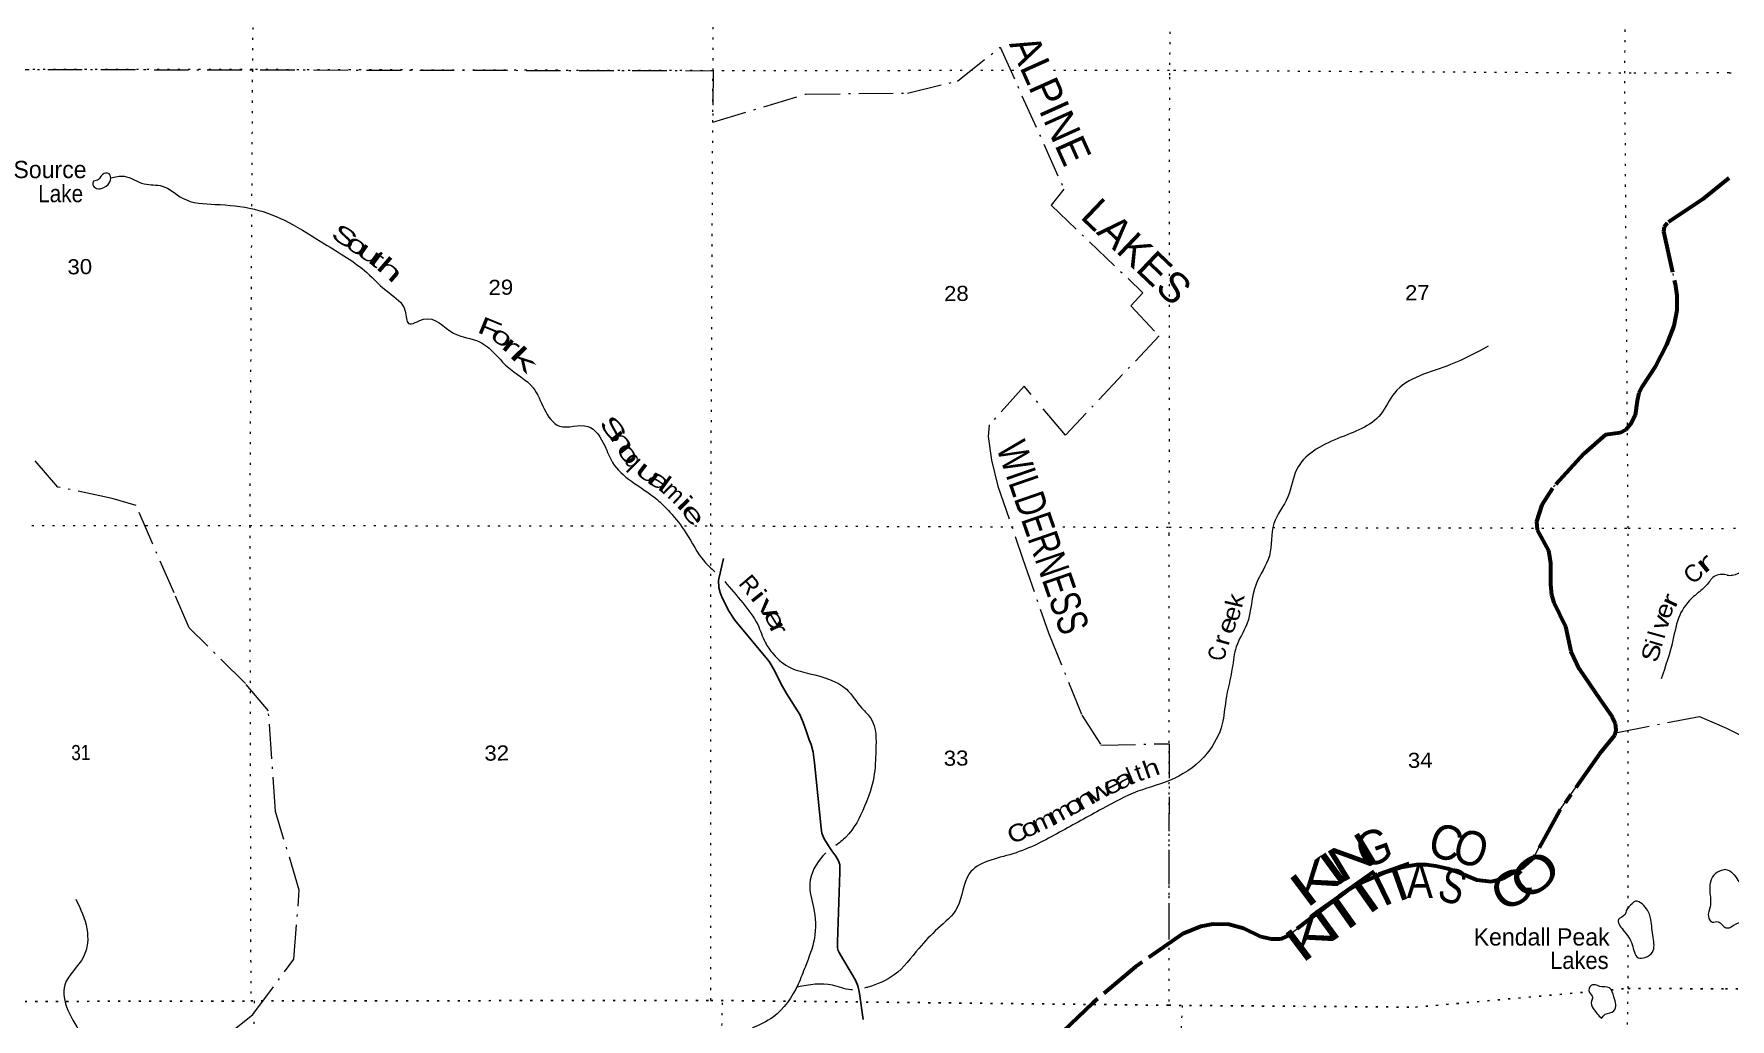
# Model space of a CAD drawing. Header units: feet. Extents: x -252966 to 4, y -183309 to 1368.
# Drawn here: x -112947 to -93287, y -25679 to -14257 of the extents above; entities that cross this region are included whole.
import ezdxf
from ezdxf.enums import TextEntityAlignment as Align

# ---------------------------------------------------------------- set-up
doc = ezdxf.new("R2010")
doc.units = ezdxf.units.FT
doc.header["$LTSCALE"] = 80
for name, pattern in [('DOT_DASHED', [7.7, 5, -1.2, 0.3, -1.2]), ('DOTTED', [1.5, 0.3, -1.2]), ('LONG_DASH_SHORT_DASH', [9.9, 6, -1.2, 1.5, -1.2])]:
    doc.linetypes.add(name, pattern=pattern)
for name, color, linetype, lineweight in [('11', 7, 'LONG_DASH_SHORT_DASH', 60), ('29', 7, 'Continuous', 25), ('39', 7, 'Continuous', 13), ('41', 7, 'Continuous', 13), ('44', 7, 'DOT_DASHED', 13), ('6', 7, 'DOTTED', 25), ('7', 7, 'DOTTED', 13)]:
    doc.layers.add(name, color=color, linetype=linetype, lineweight=lineweight)
doc.layers.add('12', color=7, linetype='Continuous')

msp = doc.modelspace()

# ---------------------------------------------------------------- linework, layer by layer
at = {"layer": '11'}
msp.add_lwpolyline([(-93303.2, -15928.77), (-93603.88, -16172.19), (-94017.23, -16449.91), (-94051.87, -16492.4), (-94059.29, -16549.29), (-93924.61, -17154.76), (-93904.72, -17287.81), (-93903.21, -17458.32), (-93940.35, -17640.43), (-94025.45, -17860.73), (-94149.59, -18109.4), (-94305.57, -18345.87), (-94344.86, -18418.49), (-94365.92, -18509.99), (-94388.43, -18675.17), (-94430.39, -18764.99), (-94496.14, -18846.06), (-94560.48, -18881.89), (-94731.01, -18906.55), (-94982.64, -19124.83), (-95345.83, -19524.58), (-95470.37, -19716.69), (-95529.53, -19908.72), (-95523.24, -20005.02), (-95393.5, -20246.8), (-95368.11, -20392.36), (-95369.8, -20636.36), (-95356.85, -20760.09), (-95329.76, -20847.06), (-95195.8, -21127.95), (-95133.95, -21412.26), (-95035.48, -21618.97), (-94787.95, -21981.82), (-94653.71, -22176.1), (-94619.69, -22246.33), (-94611.41, -22327.23), (-94628.35, -22389.31), (-94694.43, -22474.58), (-94799.15, -22603.44), (-95269.68, -23270.8), (-95563.95, -23811.09), (-95702.05, -23929.13), (-95920.67, -24052.44), (-96057.59, -24088.87), (-96220.75, -24068.94), (-96444.69, -23975.03), (-96558.43, -23937.16), (-96699.25, -23904.77), (-96810.99, -23891.34), (-96916.81, -23890.48), (-97101.21, -23920.83), (-97283.44, -23979.43), (-97606.84, -24119.69), (-97731, -24195.43), (-97925.82, -24341.64), (-98418.11, -24715.09), (-98498.04, -24751.94), (-98601.84, -24752.46), (-98724.55, -24723.97), (-98921.51, -24627.64), (-99093.83, -24581.23), (-99278.88, -24579.53), (-99420.86, -24606.56), (-99630.64, -24690.15), (-100178.36, -25071.52), (-100675.02, -25491.05), (-101298.63, -26093.85)], dxfattribs=at)
at = {"layer": '29'}
msp.add_lwpolyline([(-104954, -20337), (-105005, -20560), (-105011, -20595), (-105009, -20675), (-104993, -20734), (-104968, -20796), (-104889, -20955), (-104821, -21055), (-104425, -21534), (-104364, -21639), (-104285, -21795), (-104224, -21905), (-104071, -22149), (-104031, -22242), (-103997, -22337), (-103960, -22443), (-103939, -22497), (-103913, -22586), (-103899, -22707), (-103823, -23467), (-103813, -23522), (-103791, -23580), (-103737, -23669), (-103698, -23727), (-103651, -23789), (-103620, -23845), (-103606, -23892), (-103606, -23976), (-103634, -24788), (-103631, -24854), (-103624, -24883), (-103615, -24908), (-103571, -24979), (-103473, -25143), (-103426, -25229), (-103398, -25295), (-103384, -25344), (-103378, -25381), (-103337, -25682)], dxfattribs=at)
at = {"layer": '39'}
for points in [[(-112257.25, -15963.78), (-112197.24, -15944.79), (-112151.86, -15885.75), (-112075.58, -15880.61), (-112058.5, -15950.81), (-112135.64, -16036.49), (-112219.85, -16049.8), (-112262.65, -16008.15), (-112257.25, -15963.78)], [(-112056.48, -15925.89), (-111902.39, -15906.26), (-111668.02, -15995.44), (-111460.68, -16020.6), (-111223.55, -16162.08), (-110844.75, -16233.04), (-110391.82, -16288.84), (-109993.76, -16442.06), (-109578.25, -16691.66), (-109087.2, -17024.7), (-108834.72, -17256.54), (-108642.76, -17471.15), (-108604.56, -17613.52), (-108430.43, -17564.68), (-108084.52, -17724.7), (-107781.64, -17826.98), (-107610.98, -17957.35), (-107460.04, -18114.18), (-107161.14, -18359.44), (-107031.04, -18605.15), (-106853.38, -18803.86), (-106527.79, -18807.16), (-106329.64, -19033.76), (-106240.49, -19225.71), (-106022.39, -19441.96), (-105728.03, -19651.04), (-105575.16, -19801.81), (-105388.86, -20042.67), (-105175.15, -20373.72), (-105055.82, -20493.03)], [(-96091.68, -17877.76), (-96526.7, -18091.46), (-97177.1, -18421.04), (-97336.36, -18666.94), (-97832.71, -18947.97), (-98311.84, -19309.27), (-98411.83, -19624.77), (-98576.23, -19933.15), (-98627.14, -20308.33), (-98781.23, -20634.69), (-98889.11, -21101.28), (-99010.91, -21363.27), (-99056.72, -21607), (-99131.74, -21982.53), (-99174.04, -22256.92), (-99348.05, -22595.65), (-99731.7, -22889.12), (-100151.57, -23038.18), (-100566.64, -23241.52), (-101059.12, -23512.42), (-101600.13, -23761.89), (-102107.22, -23994.75), (-102244.35, -24383.27), (-102469.91, -24630.14), (-102689.7, -24858.82), (-102974.67, -25166.95), (-103280.1, -25308.3), (-103318.46, -25319.23)], [(-93321.88, -20533.53), (-93260.98, -20532.38), (-93011.97, -20335.46), (-92814.3, -20153.12), (-92631.9, -20053.12), (-92382.02, -19875.57), (-92127.39, -19786.71), (-91857.09, -19726.28), (-91564.32, -19780.97), (-91212.04, -19890.91), (-90921.99, -19854.94), (-90792.25, -19782.35), (-90418.7, -19812.06), (-89949.59, -19907.62), (-89637.37, -20006.91), (-89369.13, -20089.43), (-89093.32, -20065.32), (-88646.5, -20033.69), (-88210.11, -20028.08), (-87840.61, -20059.74), (-87613.01, -20171.86), (-87381.93, -20320.29), (-87286.22, -20515.04), (-87205.58, -20639.08), (-86967.97, -20753.37), (-86818.92, -20874.39), (-86701.71, -20972.8), (-86582.61, -21079.29), (-86526.46, -21149.15)], [(-104940.56, -20605.5), (-104730.22, -20854.39), (-104557.84, -21105.52), (-104471, -21310), (-104378, -21445), (-104174.9, -21607.23), (-103952.9, -21674.45), (-103530.33, -21855.5), (-103350.37, -22074.31), (-103242.08, -22199.55), (-103188.69, -22561.13), (-103212.37, -22873.5), (-103318.07, -23211.22), (-103536.02, -23568.71), (-103652.38, -23666.35)], [(-93530.05, -20609.72), (-93578.18, -20667.44), (-93709.2, -20780.07), (-93870.9, -20995.82), (-93949.17, -21284.83), (-94087.41, -21735.76)], [(-93321.88, -20533.53), (-93350, -20526), (-93485.28, -20559.39), (-93530.05, -20609.72)], [(-103768.17, -23749.82), (-103802.19, -23785.98), (-103954.33, -24108.28), (-103910.22, -24383.43), (-103901.06, -24743.64), (-104004.95, -25067.25), (-104090.39, -25275.84), (-104379.64, -25655.11), (-104622, -25784.05)], [(-93336.02, -23943.93), (-93433, -23975), (-93504, -24054), (-93522, -24197), (-93519, -24378), (-93539, -24491), (-93493, -24554), (-93424, -24550), (-93382, -24584), (-93338.77, -24621.73)], [(-93336.02, -23943.93), (-93308.52, -23950.64), (-93240.02, -24007.38), (-93125.85, -24176.23), (-93051.85, -24342.46), (-93094.84, -24429.78), (-93120.87, -24526.72), (-93220.12, -24577.6), (-93324.76, -24625.94), (-93338.77, -24621.73)], [(-112459.96, -24288.81), (-112332.46, -24633.2), (-112372.07, -24955.87), (-112588.47, -25281.13), (-112554.14, -25574.53), (-112393.03, -25880.18), (-112302.13, -26476.74), (-112205.23, -26930.28), (-112055.18, -27306.55), (-111947.57, -27665.32), (-111822.6, -27973.51), (-111576.92, -28292.02), (-111284.08, -28535.35), (-111047.67, -28626.52), (-110828.39, -28643.45), (-110600.88, -28674.35), (-110400.45, -28919.03), (-110302.26, -29181.31), (-110182.75, -29370.28)], [(-94422, -24343), (-94399, -24320), (-94255, -24399), (-94207, -24526), (-94179, -24733), (-94186, -24903), (-94270, -24963), (-94351, -24967), (-94421, -24814), (-94527, -24646), (-94579, -24523), (-94504, -24467), (-94486, -24416), (-94422, -24343)], [(-103458, -25339.54), (-103476.59, -25339.35), (-103690.35, -25286.11), (-104099, -25308.28)], [(-94777, -25671), (-94873, -25556), (-94893, -25470), (-94879, -25427), (-94917, -25371), (-94897, -25288), (-94834, -25286), (-94798, -25300), (-94686, -25317), (-94634, -25422), (-94612, -25510), (-94634, -25583), (-94733, -25623), (-94777, -25671)]]:
    msp.add_spline(points, degree=3, dxfattribs=at)
at = {"layer": '44'}
for points in [[(-114634.92, -14665.83), (-105075.51, -14683.3), (-105076.87, -15278.75), (-104003, -14954), (-102820, -14942), (-102241, -14803), (-101747, -14412), (-101008, -16055), (-101156, -16243), (-100092, -17257), (-100231, -17408), (-99906, -17759), (-100992, -18909), (-101469, -18341), (-101875, -18790), (-101887.54, -18924.98), (-101848.65, -19197.38), (-101774, -19501), (-101483, -20345), (-101187, -21202), (-100799, -22155), (-100579, -22502), (-99789.98, -22485.66), (-99791.44, -24784.52)], [(-93303.2, -15928.77), (-93603.88, -16172.19), (-94017.23, -16449.91), (-94051.87, -16492.4), (-94059.29, -16549.29), (-93924.61, -17154.76), (-93904.72, -17287.81), (-93903.21, -17458.32), (-93940.35, -17640.43), (-94025.45, -17860.73), (-94149.59, -18109.4), (-94305.57, -18345.87), (-94344.86, -18418.49), (-94365.92, -18509.99), (-94388.43, -18675.17), (-94430.39, -18764.99), (-94496.14, -18846.06), (-94560.48, -18881.89), (-94731.01, -18906.55), (-94982.64, -19124.83), (-95345.83, -19524.58), (-95470.37, -19716.69), (-95529.53, -19908.72), (-95523.24, -20005.02), (-95393.5, -20246.8), (-95368.11, -20392.36), (-95369.8, -20636.36), (-95356.85, -20760.09), (-95329.76, -20847.06), (-95195.8, -21127.95), (-95133.95, -21412.26), (-95035.48, -21618.97), (-94787.95, -21981.82), (-94653.71, -22176.1), (-94619.69, -22246.33), (-94611.41, -22327.23), (-94616.69, -22358.25)], [(-113341, -29903), (-111837, -28480), (-111647, -27998), (-111367, -26596), (-111126, -26202), (-110408, -25626), (-109934, -24985), (-109871, -24185), (-110145, -23274), (-110229, -22106), (-110495, -21789), (-111146, -21142), (-111323, -20737), (-111762, -19725), (-112041, -19642), (-112671, -19510), (-112975, -19155)], [(-94616.69, -22358.25), (-93641, -22169), (-93329.41, -22304.55)], [(-99791.44, -24784.52), (-99660.96, -24705.64), (-99526.76, -24644.35), (-99408.46, -24603.12), (-99318.53, -24584.55), (-99245.88, -24576.63), (-99133.9, -24576.48), (-99036.22, -24591.69), (-98928.08, -24624.69), (-98779.57, -24701.26), (-98736.34, -24719.82), (-98682.22, -24736.09), (-98631.82, -24747.55), (-98584.86, -24754.45), (-98539.95, -24756.25), (-98495.76, -24751.49), (-98461.46, -24741.24), (-98426.57, -24721.41), (-98163.77, -24522.72), (-97669.49, -24154.59), (-97486.61, -24063.11), (-97207.41, -23952), (-97031.73, -23905.56), (-96902.51, -23889.64), (-96730.1, -23899.7), (-96550.47, -23939.22), (-96387.86, -24000.22), (-96205.23, -24073.36), (-96112.57, -24089.87), (-96038.45, -24086.01), (-95870.67, -24030.66), (-95695.28, -23924.31), (-95556.35, -23801.37), (-95451.68, -23587.95), (-95262.43, -23258.97), (-94835.36, -22651.51), (-94651.5, -22423.62), (-94636.71, -22403.54), (-94629.38, -22391.29), (-94620.46, -22370.72), (-94616.69, -22358.25)], [(-93329.41, -22304.55), (-92664.45, -22641.49)]]:
    msp.add_lwpolyline(points, dxfattribs=at)
at = {"layer": '6'}
for p, q in [((-94665.26, -25340), (-94468.26, -25322.59)), ((-94468.26, -25322.59), (-93341.89, -25328.27)), ((-96934.87, -25540.56), (-94918.24, -25362.35))]:
    msp.add_line(p, q, dxfattribs=at)
for points in [[(-93341.89, -25328.27), (-89213.29, -25299.6), (-83917.72, -25333.83)], [(-114611.23, -25477.74), (-110433.62, -25469.09), (-105100.52, -25461.7), (-99792.63, -25519.09), (-96934.87, -25540.56)]]:
    msp.add_lwpolyline(points, dxfattribs=at)
at = {"layer": '7'}
for p, q in [((-93298.07, -14708.53), (-89360.68, -14683.93)), ((-110392.56, -25468.97), (-110507.41, -29953.27))]:
    msp.add_line(p, q, dxfattribs=at)
for points in [[(-110292.53, 269.18), (-110329.39, -4102.57), (-110368.78, -9261.02), (-110414.92, -14670.66), (-110445.97, -19957.46), (-110433.62, -25469.09)], [(-105100.52, -25461.7), (-105100.67, -19959.95), (-105075.51, -14683.3), (-105039.44, -9325.97), (-105002.32, -4095.27), (-104970.27, 243.84)], [(-94468.22, -24395.72), (-94468.04, -19987.93), (-94507.13, -14711.43), (-94462.85, -9366.06), (-94404.79, -6488.34)], [(-99705.6, -8519.2), (-99717.52, -9433.3), (-99786.23, -14756.89), (-99791.05, -20051.36), (-99792.63, -25519.09)], [(-101588.1, -14682.81), (-105075.51, -14683.3), (-110414.92, -14670.66), (-114634.92, -14665.83)], [(-93298.07, -14708.53), (-94432.8, -14713.14), (-99784.52, -14682.56), (-101136.99, -14682.75)], [(-114651.85, -19956.45), (-110445.97, -19957.46), (-105100.67, -19959.95), (-101553.15, -19971.36)], [(-101140.96, -19972.68), (-99789.34, -19977.03), (-94468.04, -19987.93), (-93319.87, -19992.33)], [(-83880.41, -19975.49), (-89144.37, -19979.98), (-93319.87, -19992.33)], [(-94688.9, -39942.05), (-94636.05, -35899.93), (-94558.84, -30662.6), (-94468.26, -25322.59), (-94468.24, -24738.76)], [(-105317.01, -45606.71), (-105330.23, -41187.21), (-105266.35, -35948.24), (-105108.56, -30671.67), (-104963.85, -25463.73)], [(-99637.43, -25520.48), (-99890.27, -30645.82), (-99961.27, -35949.31), (-100020.19, -41254.64), (-100000.69, -45630.81)]]:
    msp.add_lwpolyline(points, dxfattribs=at)

# ---------------------------------------------------------------- texts
at = {"layer": '12'}
for s, rotation, width, p in [('N', 30.99, 1.4, (-97563.83, -23970.82)), ('G', 19.681, 0.95, (-97349.21, -23874.09)), ('C', 342.963, 0.95, (-96637.77, -23820.13)), ('O', 342.18, 0.9, (-96349.86, -23888.12)), ('K', 36.779, 1.55, (-97977.8, -24240.24)), ('I', 36.221, 1.5, (-97772.11, -24093.22)), ('O', 38.972, 1.35, (-95426.38, -24158.56)), ('T', 35.232, 1.65, (-97397.55, -24417.49)), ('I', 25.847, 1.15, (-97236.62, -24349.43)), ('T', 19.495, 1.25, (-97058.07, -24293.01)), ('A', 0.163, 0.85, (-96882.82, -24273.71)), ('S', 342.199, 0.8, (-96562, -24326.16)), ('C', 29.232, 1.2, (-95719.05, -24341.04)), ('T', 35.226, 1.65, (-97651.95, -24601.28)), ('K', 37.102, 1.55, (-98031.29, -24878.06)), ('I', 36.019, 1.5, (-97850.09, -24747.18))]:
    msp.add_text(s, height=400, rotation=rotation, dxfattribs=dict(at, width=width)).set_placement(p, align=Align.CENTER)
at = {"layer": '41'}
for s, p in [('Source', (-113184.01, -15928.99)), ('Kendall Peak', (-96259, -24826))]:
    msp.add_text(s, height=200, dxfattribs=at).set_placement(p)
for s, width, p in [('Lake', 0.9, (-112897.96, -16207.89)), ('Lakes', 0.95, (-95373, -25098))]:
    msp.add_text(s, height=200, dxfattribs=dict(at, width=width)).set_placement(p)
for s, rotation, width, p in [('S', 326.983, 1.6, (-109519.05, -16608.09)), ('o', 326.04, 1.6, (-109352.72, -16717.84)), ('u', 324.726, 1.8, (-109220.56, -16802.26)), ('t', 323.567, 1.65, (-109072.1, -16906.7)), ('h', 319.159, 1.95, (-108993.49, -16969.83)), ('F', 337.724, 1.6, (-107821.55, -17711.31)), ('o', 327.037, 1.55, (-107670.29, -17784.44)), ('r', 321.311, 2, (-107543.08, -17891.12)), ('k', 314.725, 2.3, (-107446.15, -17987.66)), ('S', 308.375, 1.75, (-106405.83, -18775.08)), ('n', 308.553, 1.9, (-106289.1, -18926.8)), ('o', 306.265, 1.7, (-106206.86, -19073.59)), ('u', 322.438, 1.9, (-105993.67, -19337.4)), ('a', 324.655, 1.75, (-105858.56, -19437.06)), ('l', 324.115, 1.45, (-105724.94, -19530.92)), ('i', 314.535, 1.9, (-105509.66, -19724.9)), ('e', 308.206, 1.75, (-105460.36, -19784.72)), ('r', 39.71, 2.05, (-93590.38, -20526.5)), ('i', 308.354, 1.6, (-104652.21, -20795.2)), ('v', 306.447, 1.8, (-104579.56, -20879.49)), ('k', 77.026, 1.15, (-98946.91, -20922.71)), ('r', 64.695, 1.5, (-93924.79, -20923.75)), ('e', 301.937, 1.55, (-104501.84, -20991.64)), ('e', 68.394, 1.25, (-99061.3, -21233.25)), ('e', 74.305, 1.1, (-98991.95, -21080.79)), ('v', 72.033, 1.2, (-94025.14, -21183.72)), ('e', 71.303, 1.15, (-93987.92, -21052.96)), ('r', 295.507, 1.5, (-104430.02, -21125.2)), ('r', 74.578, 1.2, (-99101.75, -21360.57)), ('C', 83.48, 0.85, (-99141.36, -21530.57)), ('S', 72.995, 1.2, (-94136.58, -21557.98)), ('t', 19.88, 1.1, (-100145.86, -22928.23)), ('h', 19.571, 1.25, (-100052.94, -22896.14)), ('w', 27.894, 1.45, (-100677.22, -23186.18)), ('e', 26.512, 1.4, (-100500.11, -23096.02)), ('a', 25.465, 1.45, (-100372.72, -23032.68)), ('m', 27.594, 1.25, (-101129.16, -23433.33)), ('o', 28.424, 1.4, (-100944.51, -23336.72)), ('n', 29.532, 1.55, (-100821.87, -23271.22)), ('o', 24.746, 1.3, (-101457.12, -23587.44)), ('m', 24.791, 1.2, (-101327.91, -23527.88)), ('C', 24.72, 1.2, (-101610.69, -23656.67))]:
    msp.add_text(s, height=200, rotation=rotation, dxfattribs=dict(at, width=width)).set_placement(p)
for s, rotation, p in [('q', 314.925, (-106117.45, -19211.85)), ('m', 316.504, (-105674.5, -19566.26)), ('C', 44.1, (-93713.2, -20649.53)), ('R', 310.104, (-104789.47, -20633.39)), ('l', 74.652, (-94049.66, -21277.28)), ('i', 73.283, (-94080.28, -21373.71)), ('l', 22.993, (-100230.04, -22964.73))]:
    msp.add_text(s, height=200, rotation=rotation, dxfattribs=at).set_placement(p)
at = {"layer": '44'}
for s, rotation, width, p in [('ALPINE', 294.218, 0.95, (-101323.3, -15094.67)), ('WILDERNESS', 289.024, 0.75, (-101416.22, -20150.9))]:
    msp.add_text(s, height=350, rotation=rotation, dxfattribs=dict(at, width=width)).set_placement(p, align=Align.CENTER)
msp.add_text('LAKES', height=350, rotation=316.378, dxfattribs=at).set_placement((-100284.92, -16906.47), align=Align.CENTER)
at = {"layer": '7'}
for s, width, p in [('30', 1.1, (-112557.31, -17045.16)), ('29', 1.1, (-107676.86, -17283.93)), ('28', 1.1, (-102396.89, -17355.82)), ('27', 1.1, (-97053.78, -17346.26)), ('31', 0.85, (-112513.1, -22677.11)), ('32', 1.1, (-107724.38, -22683.7)), ('33', 1.1, (-102400.39, -22742.87)), ('34', 1.1, (-97020.62, -22767))]:
    msp.add_text(s, height=175, rotation=0.836, dxfattribs=dict(at, width=width)).set_placement(p)

doc.saveas('drawing.dxf')
